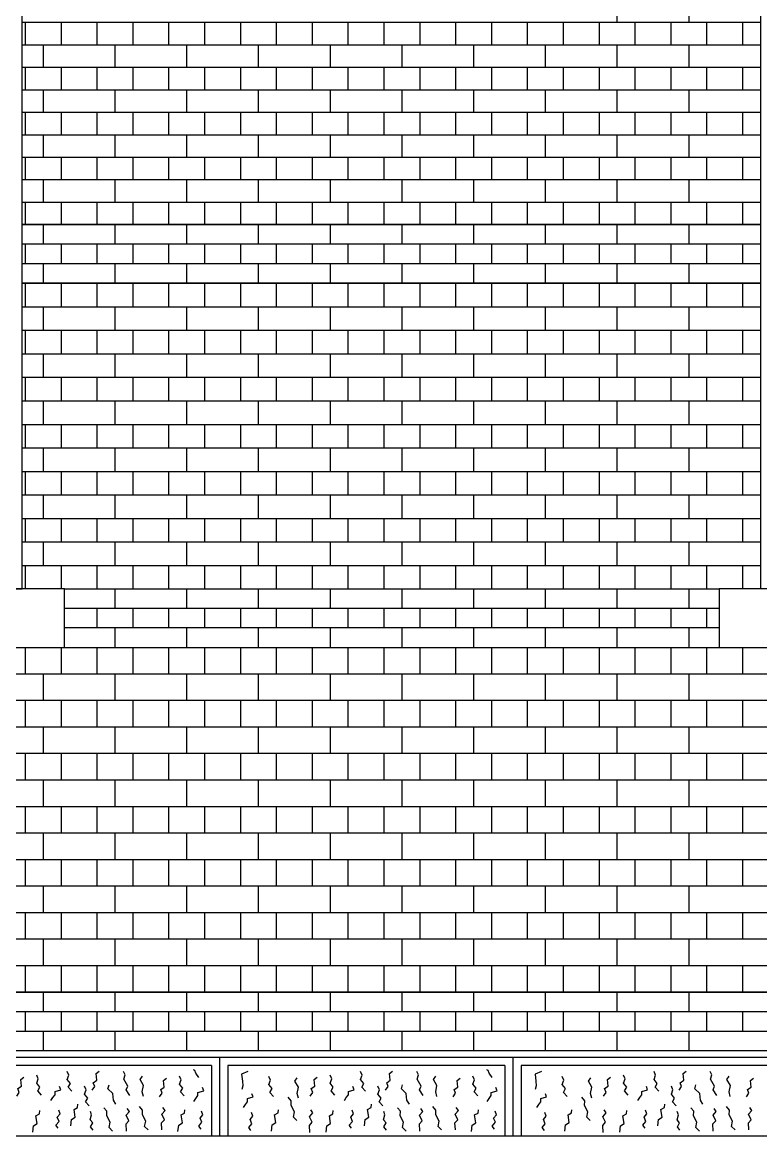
# Model space of a CAD drawing. Extents: x 177441 to 211081, y -129942 to -106182.
# Drawn here: x 193638 to 195903, y -121030 to -117614 of the extents above; entities that cross this region are included whole.
import ezdxf

# ---------------------------------------------------------------- set-up
doc = ezdxf.new("R2010")
doc.units = 0
doc.header["$LTSCALE"] = 50
doc.header["$MEASUREMENT"] = 0
for name, color, linetype in [('ele-3', 6, 'CONTINUOUS'), ('h', 5, 'CONTINUOUS'), ('HAT', 5, 'CONTINUOUS'), ('W-2', 2, 'CONTINUOUS'), ('WID', 4, 'CONTINUOUS')]:
    doc.layers.add(name, color=color, linetype=linetype)

msp = doc.modelspace()

# ---------------------------------------------------------------- linework, layer by layer
at = {"layer": 'ele-3'}
for p, q in [((195901.4, -118234.6), (193638.3, -118234.6)), ((193638.3, -118234.6), (195901.4, -118234.6)), ((195903.3, -118294.6), (193638.3, -118294.6)), ((195903.3, -118354.6), (193638.3, -118354.6)), ((195903.3, -118414.6), (193638.3, -118414.6)), ((193638.3, -118414.6), (195901.4, -118414.6)), ((193767.7, -119352), (195775.8, -119352)), ((195775.8, -119412), (193767.7, -119412)), ((195775.8, -119472), (193767.7, -119472)), ((193767.7, -119532), (195775.8, -119532)), ((191614.5, -120589.6), (199639.7, -120589.6)), ((199639.7, -120589.6), (192457.7, -120589.6)), ((199639.7, -120649.6), (191614.5, -120649.6)), ((199639.7, -120709.6), (191539.5, -120709.6))]:
    msp.add_line(p, q, dxfattribs=at)
for points in [[(193703.3, -118294.6), (193703.3, -118234.6)], [(193923.3, -118294.6), (193923.3, -118234.6)], [(194143.3, -118294.6), (194143.3, -118234.6)], [(194363.3, -118294.6), (194363.3, -118234.6)], [(194583.3, -118294.6), (194583.3, -118234.6)], [(194803.3, -118294.6), (194803.3, -118234.6)], [(195023.3, -118294.6), (195023.3, -118234.6)], [(195243.3, -118294.6), (195243.3, -118234.6)], [(195463.3, -118294.6), (195463.3, -118234.6)], [(195683.3, -118294.6), (195683.3, -118234.6)], [(193648.3, -118354.6), (193648.3, -118294.6)], [(193758.3, -118354.6), (193758.3, -118294.6)], [(193868.3, -118354.6), (193868.3, -118294.6)], [(193978.3, -118354.6), (193978.3, -118294.6)], [(194088.3, -118354.6), (194088.3, -118294.6)], [(194198.3, -118354.6), (194198.3, -118294.6)], [(194308.3, -118354.6), (194308.3, -118294.6)], [(194418.3, -118354.6), (194418.3, -118294.6)], [(194528.3, -118354.6), (194528.3, -118294.6)], [(194638.3, -118354.6), (194638.3, -118294.6)], [(194748.3, -118354.6), (194748.3, -118294.6)], [(194858.3, -118354.6), (194858.3, -118294.6)], [(194968.3, -118354.6), (194968.3, -118294.6)], [(195078.3, -118354.6), (195078.3, -118294.6)], [(195188.3, -118354.6), (195188.3, -118294.6)], [(195298.3, -118354.6), (195298.3, -118294.6)], [(195408.3, -118354.6), (195408.3, -118294.6)], [(195518.3, -118354.6), (195518.3, -118294.6)], [(195628.3, -118354.6), (195628.3, -118294.6)], [(195738.3, -118354.6), (195738.3, -118294.6)], [(195848.3, -118354.6), (195848.3, -118294.6)], [(193703.3, -118414.6), (193703.3, -118354.6)], [(193923.3, -118414.6), (193923.3, -118354.6)], [(194143.3, -118414.6), (194143.3, -118354.6)], [(194363.3, -118414.6), (194363.3, -118354.6)], [(194583.3, -118414.6), (194583.3, -118354.6)], [(194803.3, -118414.6), (194803.3, -118354.6)], [(195023.3, -118414.6), (195023.3, -118354.6)], [(195243.3, -118414.6), (195243.3, -118354.6)], [(195463.3, -118414.6), (195463.3, -118354.6)], [(195683.3, -118414.6), (195683.3, -118354.6)], [(193923.3, -119412), (193923.3, -119352)], [(194143.3, -119412), (194143.3, -119352)], [(194363.3, -119412), (194363.3, -119352)], [(194583.3, -119412), (194583.3, -119352)], [(194803.3, -119412), (194803.3, -119352)], [(195023.3, -119412), (195023.3, -119352)], [(195243.3, -119412), (195243.3, -119352)], [(195463.3, -119412), (195463.3, -119352)], [(195683.3, -119412), (195683.3, -119352)], [(193868.3, -119472), (193868.3, -119412)], [(193978.3, -119472), (193978.3, -119412)], [(194088.3, -119472), (194088.3, -119412)], [(194198.3, -119472), (194198.3, -119412)], [(194308.3, -119472), (194308.3, -119412)], [(194418.3, -119472), (194418.3, -119412)], [(194528.3, -119472), (194528.3, -119412)], [(194638.3, -119472), (194638.3, -119412)], [(194748.3, -119472), (194748.3, -119412)], [(194858.3, -119472), (194858.3, -119412)], [(194968.3, -119472), (194968.3, -119412)], [(195078.3, -119472), (195078.3, -119412)], [(195188.3, -119472), (195188.3, -119412)], [(195298.3, -119472), (195298.3, -119412)], [(195408.3, -119472), (195408.3, -119412)], [(195518.3, -119472), (195518.3, -119412)], [(195628.3, -119472), (195628.3, -119412)], [(195738.3, -119472), (195738.3, -119412)], [(193923.3, -119532), (193923.3, -119472)], [(194143.3, -119532), (194143.3, -119472)], [(194363.3, -119532), (194363.3, -119472)], [(194583.3, -119532), (194583.3, -119472)], [(194803.3, -119532), (194803.3, -119472)], [(195023.3, -119532), (195023.3, -119472)], [(195243.3, -119532), (195243.3, -119472)], [(195463.3, -119532), (195463.3, -119472)], [(195683.3, -119532), (195683.3, -119472)], [(193703.3, -120649.6), (193703.3, -120589.6)], [(193923.3, -120649.6), (193923.3, -120589.6)], [(194143.3, -120649.6), (194143.3, -120589.6)], [(194363.3, -120649.6), (194363.3, -120589.6)], [(194583.3, -120649.6), (194583.3, -120589.6)], [(194803.3, -120649.6), (194803.3, -120589.6)], [(195023.3, -120649.6), (195023.3, -120589.6)], [(195243.3, -120649.6), (195243.3, -120589.6)], [(195463.3, -120649.6), (195463.3, -120589.6)], [(195683.3, -120649.6), (195683.3, -120589.6)], [(193648.3, -120709.6), (193648.3, -120649.6)], [(193758.3, -120709.6), (193758.3, -120649.6)], [(193868.3, -120709.6), (193868.3, -120649.6)], [(193978.3, -120709.6), (193978.3, -120649.6)], [(194088.3, -120709.6), (194088.3, -120649.6)], [(194198.3, -120709.6), (194198.3, -120649.6)], [(194308.3, -120709.6), (194308.3, -120649.6)], [(194418.3, -120709.6), (194418.3, -120649.6)], [(194528.3, -120709.6), (194528.3, -120649.6)], [(194638.3, -120709.6), (194638.3, -120649.6)], [(194748.3, -120709.6), (194748.3, -120649.6)], [(194858.3, -120709.6), (194858.3, -120649.6)], [(194968.3, -120709.6), (194968.3, -120649.6)], [(195078.3, -120709.6), (195078.3, -120649.6)], [(195188.3, -120709.6), (195188.3, -120649.6)], [(195298.3, -120709.6), (195298.3, -120649.6)], [(195408.3, -120709.6), (195408.3, -120649.6)], [(195518.3, -120709.6), (195518.3, -120649.6)], [(195628.3, -120709.6), (195628.3, -120649.6)], [(195738.3, -120709.6), (195738.3, -120649.6)], [(195848.3, -120709.6), (195848.3, -120649.6)], [(193703.3, -120769.6), (193703.3, -120709.6)], [(193923.3, -120769.6), (193923.3, -120709.6)], [(194143.3, -120769.6), (194143.3, -120709.6)], [(194363.3, -120769.6), (194363.3, -120709.6)], [(194583.3, -120769.6), (194583.3, -120709.6)], [(194803.3, -120769.6), (194803.3, -120709.6)], [(195023.3, -120769.6), (195023.3, -120709.6)], [(195243.3, -120769.6), (195243.3, -120709.6)], [(195463.3, -120769.6), (195463.3, -120709.6)], [(195683.3, -120769.6), (195683.3, -120709.6)]]:
    msp.add_lwpolyline(points, dxfattribs=at)
at = {"layer": 'h'}
for p, q in [((193638.3, -117613.9), (195903.3, -117613.9)), ((193638.3, -117682.9), (195903.3, -117682.9)), ((193638.3, -117751.8), (195903.3, -117751.8)), ((193638.3, -117820.8), (195903.3, -117820.8)), ((193638.3, -117889.8), (195903.3, -117889.8)), ((193638.3, -117958.7), (195903.3, -117958.7)), ((193638.3, -118027.7), (195903.3, -118027.7)), ((193638.3, -118096.7), (195903.3, -118096.7)), ((193638.3, -118165.7), (195903.3, -118165.7)), ((193638.3, -118486.7), (195903.3, -118486.7)), ((193638.3, -118558.8), (195903.3, -118558.8)), ((193638.3, -118630.9), (195903.3, -118630.9)), ((193638.3, -118703.1), (195903.3, -118703.1)), ((193638.3, -118775.2), (195903.3, -118775.2)), ((193638.3, -118847.3), (195903.3, -118847.3)), ((193638.3, -118919.4), (195903.3, -118919.4)), ((193638.3, -118991.5), (195903.3, -118991.5)), ((193638.3, -119063.6), (195903.3, -119063.6)), ((193638.3, -119135.7), (195903.3, -119135.7)), ((193638.3, -119207.8), (195903.3, -119207.8)), ((193638.3, -119279.9), (195903.3, -119279.9)), ((199639.7, -119613.4), (191614.5, -119613.4)), ((199639.7, -119694.7), (191614.5, -119694.7)), ((199639.7, -119776.1), (191614.5, -119776.1)), ((199639.7, -119857.5), (191614.5, -119857.5)), ((199639.7, -119938.8), (191614.5, -119938.8)), ((199639.7, -120020.2), (191614.5, -120020.2)), ((199639.7, -120101.5), (191614.5, -120101.5)), ((199639.7, -120182.9), (191614.5, -120182.9)), ((199639.7, -120264.2), (191614.5, -120264.2)), ((199639.7, -120345.6), (191614.5, -120345.6)), ((199639.7, -120426.9), (191614.5, -120426.9)), ((199639.7, -120508.3), (191614.5, -120508.3))]:
    msp.add_line(p, q, dxfattribs=at)
for points in [[(195463.3, -117613.9), (195463.3, -117544.9)], [(195683.3, -117613.9), (195683.3, -117544.9)], [(193648.3, -117682.9), (193648.3, -117613.9)], [(193758.3, -117682.9), (193758.3, -117613.9)], [(193868.3, -117682.9), (193868.3, -117613.9)], [(193978.3, -117682.9), (193978.3, -117613.9)], [(194088.3, -117682.9), (194088.3, -117613.9)], [(194198.3, -117682.9), (194198.3, -117613.9)], [(194308.3, -117682.9), (194308.3, -117613.9)], [(194418.3, -117682.9), (194418.3, -117613.9)], [(194528.3, -117682.9), (194528.3, -117613.9)], [(194638.3, -117682.9), (194638.3, -117613.9)], [(194748.3, -117682.9), (194748.3, -117613.9)], [(194858.3, -117682.9), (194858.3, -117613.9)], [(194968.3, -117682.9), (194968.3, -117613.9)], [(195078.3, -117682.9), (195078.3, -117613.9)], [(195188.3, -117682.9), (195188.3, -117613.9)], [(195298.3, -117682.9), (195298.3, -117613.9)], [(195408.3, -117682.9), (195408.3, -117613.9)], [(195518.3, -117682.9), (195518.3, -117613.9)], [(195628.3, -117682.9), (195628.3, -117613.9)], [(195738.3, -117682.9), (195738.3, -117613.9)], [(195848.3, -117682.9), (195848.3, -117613.9)], [(193703.3, -117751.8), (193703.3, -117682.9)], [(193923.3, -117751.8), (193923.3, -117682.9)], [(194143.3, -117751.8), (194143.3, -117682.9)], [(194363.3, -117751.8), (194363.3, -117682.9)], [(194583.3, -117751.8), (194583.3, -117682.9)], [(194803.3, -117751.8), (194803.3, -117682.9)], [(195023.3, -117751.8), (195023.3, -117682.9)], [(195243.3, -117751.8), (195243.3, -117682.9)], [(195463.3, -117751.8), (195463.3, -117682.9)], [(195683.3, -117751.8), (195683.3, -117682.9)], [(193648.3, -117820.8), (193648.3, -117751.8)], [(193758.3, -117820.8), (193758.3, -117751.8)], [(193868.3, -117820.8), (193868.3, -117751.8)], [(193978.3, -117820.8), (193978.3, -117751.8)], [(194088.3, -117820.8), (194088.3, -117751.8)], [(194198.3, -117820.8), (194198.3, -117751.8)], [(194308.3, -117820.8), (194308.3, -117751.8)], [(194418.3, -117820.8), (194418.3, -117751.8)], [(194528.3, -117820.8), (194528.3, -117751.8)], [(194638.3, -117820.8), (194638.3, -117751.8)], [(194748.3, -117820.8), (194748.3, -117751.8)], [(194858.3, -117820.8), (194858.3, -117751.8)], [(194968.3, -117820.8), (194968.3, -117751.8)], [(195078.3, -117820.8), (195078.3, -117751.8)], [(195188.3, -117820.8), (195188.3, -117751.8)], [(195298.3, -117820.8), (195298.3, -117751.8)], [(195408.3, -117820.8), (195408.3, -117751.8)], [(195518.3, -117820.8), (195518.3, -117751.8)], [(195628.3, -117820.8), (195628.3, -117751.8)], [(195738.3, -117820.8), (195738.3, -117751.8)], [(195848.3, -117820.8), (195848.3, -117751.8)], [(193703.3, -117889.8), (193703.3, -117820.8)], [(193923.3, -117889.8), (193923.3, -117820.8)], [(194143.3, -117889.8), (194143.3, -117820.8)], [(194363.3, -117889.8), (194363.3, -117820.8)], [(194583.3, -117889.8), (194583.3, -117820.8)], [(194803.3, -117889.8), (194803.3, -117820.8)], [(195023.3, -117889.8), (195023.3, -117820.8)], [(195243.3, -117889.8), (195243.3, -117820.8)], [(195463.3, -117889.8), (195463.3, -117820.8)], [(195683.3, -117889.8), (195683.3, -117820.8)], [(193648.3, -117958.7), (193648.3, -117889.8)], [(193758.3, -117958.7), (193758.3, -117889.8)], [(193868.3, -117958.7), (193868.3, -117889.8)], [(193978.3, -117958.7), (193978.3, -117889.8)], [(194088.3, -117958.7), (194088.3, -117889.8)], [(194198.3, -117958.7), (194198.3, -117889.8)], [(194308.3, -117958.7), (194308.3, -117889.8)], [(194418.3, -117958.7), (194418.3, -117889.8)], [(194528.3, -117958.7), (194528.3, -117889.8)], [(194638.3, -117958.7), (194638.3, -117889.8)], [(194748.3, -117958.7), (194748.3, -117889.8)], [(194858.3, -117958.7), (194858.3, -117889.8)], [(194968.3, -117958.7), (194968.3, -117889.8)], [(195078.3, -117958.7), (195078.3, -117889.8)], [(195188.3, -117958.7), (195188.3, -117889.8)], [(195298.3, -117958.7), (195298.3, -117889.8)], [(195408.3, -117958.7), (195408.3, -117889.8)], [(195518.3, -117958.7), (195518.3, -117889.8)], [(195628.3, -117958.7), (195628.3, -117889.8)], [(195738.3, -117958.7), (195738.3, -117889.8)], [(195848.3, -117958.7), (195848.3, -117889.8)], [(193703.3, -118027.7), (193703.3, -117958.7)], [(193923.3, -118027.7), (193923.3, -117958.7)], [(194143.3, -118027.7), (194143.3, -117958.7)], [(194363.3, -118027.7), (194363.3, -117958.7)], [(194583.3, -118027.7), (194583.3, -117958.7)], [(194803.3, -118027.7), (194803.3, -117958.7)], [(195023.3, -118027.7), (195023.3, -117958.7)], [(195243.3, -118027.7), (195243.3, -117958.7)], [(195463.3, -118027.7), (195463.3, -117958.7)], [(195683.3, -118027.7), (195683.3, -117958.7)], [(193648.3, -118096.7), (193648.3, -118027.7)], [(193758.3, -118096.7), (193758.3, -118027.7)], [(193868.3, -118096.7), (193868.3, -118027.7)], [(193978.3, -118096.7), (193978.3, -118027.7)], [(194088.3, -118096.7), (194088.3, -118027.7)], [(194198.3, -118096.7), (194198.3, -118027.7)], [(194308.3, -118096.7), (194308.3, -118027.7)], [(194418.3, -118096.7), (194418.3, -118027.7)], [(194528.3, -118096.7), (194528.3, -118027.7)], [(194638.3, -118096.7), (194638.3, -118027.7)], [(194748.3, -118096.7), (194748.3, -118027.7)], [(194858.3, -118096.7), (194858.3, -118027.7)], [(194968.3, -118096.7), (194968.3, -118027.7)], [(195078.3, -118096.7), (195078.3, -118027.7)], [(195188.3, -118096.7), (195188.3, -118027.7)], [(195298.3, -118096.7), (195298.3, -118027.7)], [(195408.3, -118096.7), (195408.3, -118027.7)], [(195518.3, -118096.7), (195518.3, -118027.7)], [(195628.3, -118096.7), (195628.3, -118027.7)], [(195738.3, -118096.7), (195738.3, -118027.7)], [(195848.3, -118096.7), (195848.3, -118027.7)], [(193703.3, -118165.6), (193703.3, -118096.7)], [(193923.3, -118165.6), (193923.3, -118096.7)], [(194143.3, -118165.6), (194143.3, -118096.7)], [(194363.3, -118165.6), (194363.3, -118096.7)], [(194583.3, -118165.6), (194583.3, -118096.7)], [(194803.3, -118165.6), (194803.3, -118096.7)], [(195023.3, -118165.6), (195023.3, -118096.7)], [(195243.3, -118165.6), (195243.3, -118096.7)], [(195463.3, -118165.7), (195463.3, -118096.7)], [(195683.3, -118165.7), (195683.3, -118096.7)], [(193648.3, -118234.6), (193648.3, -118165.7)], [(193758.3, -118234.6), (193758.3, -118165.7)], [(193868.3, -118234.6), (193868.3, -118165.7)], [(193978.3, -118234.6), (193978.3, -118165.7)], [(194088.3, -118234.6), (194088.3, -118165.7)], [(194198.3, -118234.6), (194198.3, -118165.7)], [(194308.3, -118234.6), (194308.3, -118165.7)], [(194418.3, -118234.6), (194418.3, -118165.7)], [(194528.3, -118234.6), (194528.3, -118165.7)], [(194638.3, -118234.6), (194638.3, -118165.7)], [(194748.3, -118234.6), (194748.3, -118165.7)], [(194858.3, -118234.6), (194858.3, -118165.7)], [(194968.3, -118234.6), (194968.3, -118165.7)], [(195078.3, -118234.6), (195078.3, -118165.7)], [(195188.3, -118234.6), (195188.3, -118165.7)], [(195298.3, -118234.6), (195298.3, -118165.7)], [(195408.3, -118234.6), (195408.3, -118165.7)], [(195518.3, -118234.6), (195518.3, -118165.7)], [(195628.3, -118234.6), (195628.3, -118165.7)], [(195738.3, -118234.6), (195738.3, -118165.7)], [(195848.3, -118234.6), (195848.3, -118165.7)], [(193648.3, -118486.7), (193648.3, -118414.6)], [(193758.3, -118486.7), (193758.3, -118414.6)], [(193868.3, -118486.7), (193868.3, -118414.6)], [(193978.3, -118486.7), (193978.3, -118414.6)], [(194088.3, -118486.7), (194088.3, -118414.6)], [(194198.3, -118486.7), (194198.3, -118414.6)], [(194308.3, -118486.7), (194308.3, -118414.6)], [(194418.3, -118486.7), (194418.3, -118414.6)], [(194528.3, -118486.7), (194528.3, -118414.6)], [(194638.3, -118486.7), (194638.3, -118414.6)], [(194748.3, -118486.7), (194748.3, -118414.6)], [(194858.3, -118486.7), (194858.3, -118414.6)], [(194968.3, -118486.7), (194968.3, -118414.6)], [(195078.3, -118486.7), (195078.3, -118414.6)], [(195188.3, -118486.7), (195188.3, -118414.6)], [(195298.3, -118486.7), (195298.3, -118414.6)], [(195408.3, -118486.7), (195408.3, -118414.6)], [(195518.3, -118486.7), (195518.3, -118414.6)], [(195628.3, -118486.7), (195628.3, -118414.6)], [(195738.3, -118486.7), (195738.3, -118414.6)], [(195848.3, -118486.7), (195848.3, -118414.6)], [(193703.3, -118558.8), (193703.3, -118486.7)], [(193923.3, -118558.8), (193923.3, -118486.7)], [(194143.3, -118558.8), (194143.3, -118486.7)], [(194363.3, -118558.8), (194363.3, -118486.7)], [(194583.3, -118558.8), (194583.3, -118486.7)], [(194803.3, -118558.8), (194803.3, -118486.7)], [(195023.3, -118558.8), (195023.3, -118486.7)], [(195243.3, -118558.8), (195243.3, -118486.7)], [(195463.3, -118558.8), (195463.3, -118486.7)], [(195683.3, -118558.8), (195683.3, -118486.7)], [(193648.3, -118630.9), (193648.3, -118558.8)], [(193758.3, -118630.9), (193758.3, -118558.8)], [(193868.3, -118630.9), (193868.3, -118558.8)], [(193978.3, -118630.9), (193978.3, -118558.8)], [(194088.3, -118630.9), (194088.3, -118558.8)], [(194198.3, -118630.9), (194198.3, -118558.8)], [(194308.3, -118630.9), (194308.3, -118558.8)], [(194418.3, -118630.9), (194418.3, -118558.8)], [(194528.3, -118630.9), (194528.3, -118558.8)], [(194638.3, -118630.9), (194638.3, -118558.8)], [(194748.3, -118630.9), (194748.3, -118558.8)], [(194858.3, -118630.9), (194858.3, -118558.8)], [(194968.3, -118630.9), (194968.3, -118558.8)], [(195078.3, -118630.9), (195078.3, -118558.8)], [(195188.3, -118630.9), (195188.3, -118558.8)], [(195298.3, -118630.9), (195298.3, -118558.8)], [(195408.3, -118630.9), (195408.3, -118558.8)], [(195518.3, -118630.9), (195518.3, -118558.8)], [(195628.3, -118630.9), (195628.3, -118558.8)], [(195738.3, -118630.9), (195738.3, -118558.8)], [(195848.3, -118630.9), (195848.3, -118558.8)], [(193703.3, -118703.1), (193703.3, -118630.9)], [(193923.3, -118703.1), (193923.3, -118630.9)], [(194143.3, -118703.1), (194143.3, -118630.9)], [(194363.3, -118703.1), (194363.3, -118630.9)], [(194583.3, -118703.1), (194583.3, -118630.9)], [(194803.3, -118703.1), (194803.3, -118630.9)], [(195023.3, -118703.1), (195023.3, -118630.9)], [(195243.3, -118703.1), (195243.3, -118630.9)], [(195463.3, -118703.1), (195463.3, -118630.9)], [(195683.3, -118703.1), (195683.3, -118630.9)], [(193648.3, -118775.2), (193648.3, -118703.1)], [(193758.3, -118775.2), (193758.3, -118703.1)], [(193868.3, -118775.2), (193868.3, -118703.1)], [(193978.3, -118775.2), (193978.3, -118703.1)], [(194088.3, -118775.2), (194088.3, -118703.1)], [(194198.3, -118775.2), (194198.3, -118703.1)], [(194308.3, -118775.2), (194308.3, -118703.1)], [(194418.3, -118775.2), (194418.3, -118703.1)], [(194528.3, -118775.2), (194528.3, -118703.1)], [(194638.3, -118775.2), (194638.3, -118703.1)], [(194748.3, -118775.2), (194748.3, -118703.1)], [(194858.3, -118775.2), (194858.3, -118703.1)], [(194968.3, -118775.2), (194968.3, -118703.1)], [(195078.3, -118775.2), (195078.3, -118703.1)], [(195188.3, -118775.2), (195188.3, -118703.1)], [(195298.3, -118775.2), (195298.3, -118703.1)], [(195408.3, -118775.2), (195408.3, -118703.1)], [(195518.3, -118775.2), (195518.3, -118703.1)], [(195628.3, -118775.2), (195628.3, -118703.1)], [(195738.3, -118775.2), (195738.3, -118703.1)], [(195848.3, -118775.2), (195848.3, -118703.1)], [(193703.3, -118847.3), (193703.3, -118775.2)], [(193923.3, -118847.3), (193923.3, -118775.2)], [(194143.3, -118847.3), (194143.3, -118775.2)], [(194363.3, -118847.3), (194363.3, -118775.2)], [(194583.3, -118847.3), (194583.3, -118775.2)], [(194803.3, -118847.3), (194803.3, -118775.2)], [(195023.3, -118847.3), (195023.3, -118775.2)], [(195243.3, -118847.3), (195243.3, -118775.2)], [(195463.3, -118847.3), (195463.3, -118775.2)], [(195683.3, -118847.3), (195683.3, -118775.2)], [(193648.3, -118919.4), (193648.3, -118847.3)], [(193758.3, -118919.4), (193758.3, -118847.3)], [(193868.3, -118919.4), (193868.3, -118847.3)], [(193978.3, -118919.4), (193978.3, -118847.3)], [(194088.3, -118919.4), (194088.3, -118847.3)], [(194198.3, -118919.4), (194198.3, -118847.3)], [(194308.3, -118919.4), (194308.3, -118847.3)], [(194418.3, -118919.4), (194418.3, -118847.3)], [(194528.3, -118919.4), (194528.3, -118847.3)], [(194638.3, -118919.4), (194638.3, -118847.3)], [(194748.3, -118919.4), (194748.3, -118847.3)], [(194858.3, -118919.4), (194858.3, -118847.3)], [(194968.3, -118919.4), (194968.3, -118847.3)], [(195078.3, -118919.4), (195078.3, -118847.3)], [(195188.3, -118919.4), (195188.3, -118847.3)], [(195298.3, -118919.4), (195298.3, -118847.3)], [(195408.3, -118919.4), (195408.3, -118847.3)], [(195518.3, -118919.4), (195518.3, -118847.3)], [(195628.3, -118919.4), (195628.3, -118847.3)], [(195738.3, -118919.4), (195738.3, -118847.3)], [(195848.3, -118919.4), (195848.3, -118847.3)], [(193703.3, -118991.5), (193703.3, -118919.4)], [(193923.3, -118991.5), (193923.3, -118919.4)], [(194143.3, -118991.5), (194143.3, -118919.4)], [(194363.3, -118991.5), (194363.3, -118919.4)], [(194583.3, -118991.5), (194583.3, -118919.4)], [(194803.3, -118991.5), (194803.3, -118919.4)], [(195023.3, -118991.5), (195023.3, -118919.4)], [(195243.3, -118991.5), (195243.3, -118919.4)], [(195463.3, -118991.5), (195463.3, -118919.4)], [(195683.3, -118991.5), (195683.3, -118919.4)], [(193648.3, -119063.6), (193648.3, -118991.5)], [(193758.3, -119063.6), (193758.3, -118991.5)], [(193868.3, -119063.6), (193868.3, -118991.5)], [(193978.3, -119063.6), (193978.3, -118991.5)], [(194088.3, -119063.6), (194088.3, -118991.5)], [(194198.3, -119063.6), (194198.3, -118991.5)], [(194308.3, -119063.6), (194308.3, -118991.5)], [(194418.3, -119063.6), (194418.3, -118991.5)], [(194528.3, -119063.6), (194528.3, -118991.5)], [(194638.3, -119063.6), (194638.3, -118991.5)], [(194748.3, -119063.6), (194748.3, -118991.5)], [(194858.3, -119063.6), (194858.3, -118991.5)], [(194968.3, -119063.6), (194968.3, -118991.5)], [(195078.3, -119063.6), (195078.3, -118991.5)], [(195188.3, -119063.6), (195188.3, -118991.5)], [(195298.3, -119063.6), (195298.3, -118991.5)], [(195408.3, -119063.6), (195408.3, -118991.5)], [(195518.3, -119063.6), (195518.3, -118991.5)], [(195628.3, -119063.6), (195628.3, -118991.5)], [(195738.3, -119063.6), (195738.3, -118991.5)], [(195848.3, -119063.6), (195848.3, -118991.5)], [(193703.3, -119135.7), (193703.3, -119063.6)], [(193923.3, -119135.7), (193923.3, -119063.6)], [(194143.3, -119135.7), (194143.3, -119063.6)], [(194363.3, -119135.7), (194363.3, -119063.6)], [(194583.3, -119135.7), (194583.3, -119063.6)], [(194803.3, -119135.7), (194803.3, -119063.6)], [(195023.3, -119135.7), (195023.3, -119063.6)], [(195243.3, -119135.7), (195243.3, -119063.6)], [(195463.3, -119135.7), (195463.3, -119063.6)], [(195683.3, -119135.7), (195683.3, -119063.6)], [(193648.3, -119207.8), (193648.3, -119135.7)], [(193758.3, -119207.8), (193758.3, -119135.7)], [(193868.3, -119207.8), (193868.3, -119135.7)], [(193978.3, -119207.8), (193978.3, -119135.7)], [(194088.3, -119207.8), (194088.3, -119135.7)], [(194198.3, -119207.8), (194198.3, -119135.7)], [(194308.3, -119207.8), (194308.3, -119135.7)], [(194418.3, -119207.8), (194418.3, -119135.7)], [(194528.3, -119207.8), (194528.3, -119135.7)], [(194638.3, -119207.8), (194638.3, -119135.7)], [(194748.3, -119207.8), (194748.3, -119135.7)], [(194858.3, -119207.8), (194858.3, -119135.7)], [(194968.3, -119207.8), (194968.3, -119135.7)], [(195078.3, -119207.8), (195078.3, -119135.7)], [(195188.3, -119207.8), (195188.3, -119135.7)], [(195298.3, -119207.8), (195298.3, -119135.7)], [(195408.3, -119207.8), (195408.3, -119135.7)], [(195518.3, -119207.8), (195518.3, -119135.7)], [(195628.3, -119207.8), (195628.3, -119135.7)], [(195738.3, -119207.8), (195738.3, -119135.7)], [(195848.3, -119207.8), (195848.3, -119135.7)], [(193703.3, -119279.9), (193703.3, -119207.8)], [(193923.3, -119279.9), (193923.3, -119207.8)], [(194143.3, -119279.9), (194143.3, -119207.8)], [(194363.3, -119279.9), (194363.3, -119207.8)], [(194583.3, -119279.9), (194583.3, -119207.8)], [(194803.3, -119279.9), (194803.3, -119207.8)], [(195023.3, -119279.9), (195023.3, -119207.8)], [(195243.3, -119279.9), (195243.3, -119207.8)], [(195463.3, -119279.9), (195463.3, -119207.8)], [(195683.3, -119279.9), (195683.3, -119207.8)], [(193648.3, -119352), (193648.3, -119279.9)], [(193758.3, -119352), (193758.3, -119279.9)], [(193868.3, -119352), (193868.3, -119279.9)], [(193978.3, -119352), (193978.3, -119279.9)], [(194088.3, -119352), (194088.3, -119279.9)], [(194198.3, -119352), (194198.3, -119279.9)], [(194308.3, -119352), (194308.3, -119279.9)], [(194418.3, -119352), (194418.3, -119279.9)], [(194528.3, -119352), (194528.3, -119279.9)], [(194638.3, -119352), (194638.3, -119279.9)], [(194748.3, -119352), (194748.3, -119279.9)], [(194858.3, -119352), (194858.3, -119279.9)], [(194968.3, -119352), (194968.3, -119279.9)], [(195078.3, -119352), (195078.3, -119279.9)], [(195188.3, -119352), (195188.3, -119279.9)], [(195298.3, -119352), (195298.3, -119279.9)], [(195408.3, -119352), (195408.3, -119279.9)], [(195518.3, -119352), (195518.3, -119279.9)], [(195628.3, -119352), (195628.3, -119279.9)], [(195738.3, -119352), (195738.3, -119279.9)], [(195848.3, -119352), (195848.3, -119279.9)], [(193648.3, -119613.4), (193648.3, -119532)], [(193758.3, -119613.4), (193758.3, -119532)], [(193868.3, -119613.4), (193868.3, -119532)], [(193978.3, -119613.4), (193978.3, -119532)], [(194088.3, -119613.4), (194088.3, -119532)], [(194198.3, -119613.4), (194198.3, -119532)], [(194308.3, -119613.4), (194308.3, -119532)], [(194418.3, -119613.4), (194418.3, -119532)], [(194528.3, -119613.4), (194528.3, -119532)], [(194638.3, -119613.4), (194638.3, -119532)], [(194748.3, -119613.4), (194748.3, -119532)], [(194858.3, -119613.4), (194858.3, -119532)], [(194968.3, -119613.4), (194968.3, -119532)], [(195078.3, -119613.4), (195078.3, -119532)], [(195188.3, -119613.4), (195188.3, -119532)], [(195298.3, -119613.4), (195298.3, -119532)], [(195408.3, -119613.4), (195408.3, -119532)], [(195518.3, -119613.4), (195518.3, -119532)], [(195628.3, -119613.4), (195628.3, -119532)], [(195738.3, -119613.4), (195738.3, -119532)], [(195848.3, -119613.4), (195848.3, -119532)], [(193703.3, -119694.7), (193703.3, -119613.4)], [(193923.3, -119694.7), (193923.3, -119613.4)], [(194143.3, -119694.7), (194143.3, -119613.4)], [(194363.3, -119694.7), (194363.3, -119613.4)], [(194583.3, -119694.7), (194583.3, -119613.4)], [(194803.3, -119694.7), (194803.3, -119613.4)], [(195023.3, -119694.7), (195023.3, -119613.4)], [(195243.3, -119694.7), (195243.3, -119613.4)], [(195463.3, -119694.7), (195463.3, -119613.4)], [(195683.3, -119694.7), (195683.3, -119613.4)], [(193648.3, -119776.1), (193648.3, -119694.7)], [(193758.3, -119776.1), (193758.3, -119694.7)], [(193868.3, -119776.1), (193868.3, -119694.7)], [(193978.3, -119776.1), (193978.3, -119694.7)], [(194088.3, -119776.1), (194088.3, -119694.7)], [(194198.3, -119776.1), (194198.3, -119694.7)], [(194308.3, -119776.1), (194308.3, -119694.7)], [(194418.3, -119776.1), (194418.3, -119694.7)], [(194528.3, -119776.1), (194528.3, -119694.7)], [(194638.3, -119776.1), (194638.3, -119694.7)], [(194748.3, -119776.1), (194748.3, -119694.7)], [(194858.3, -119776.1), (194858.3, -119694.7)], [(194968.3, -119776.1), (194968.3, -119694.7)], [(195078.3, -119776.1), (195078.3, -119694.7)], [(195188.3, -119776.1), (195188.3, -119694.7)], [(195298.3, -119776.1), (195298.3, -119694.7)], [(195408.3, -119776.1), (195408.3, -119694.7)], [(195518.3, -119776.1), (195518.3, -119694.7)], [(195628.3, -119776.1), (195628.3, -119694.7)], [(195738.3, -119776.1), (195738.3, -119694.7)], [(195848.3, -119776.1), (195848.3, -119694.7)], [(193703.3, -119857.5), (193703.3, -119776.1)], [(193923.3, -119857.5), (193923.3, -119776.1)], [(194143.3, -119857.5), (194143.3, -119776.1)], [(194363.3, -119857.5), (194363.3, -119776.1)], [(194583.3, -119857.5), (194583.3, -119776.1)], [(194803.3, -119857.5), (194803.3, -119776.1)], [(195023.3, -119857.5), (195023.3, -119776.1)], [(195243.3, -119857.5), (195243.3, -119776.1)], [(195463.3, -119857.5), (195463.3, -119776.1)], [(195683.3, -119857.5), (195683.3, -119776.1)], [(193648.3, -119938.8), (193648.3, -119857.5)], [(193758.3, -119938.8), (193758.3, -119857.5)], [(193868.3, -119938.8), (193868.3, -119857.5)], [(193978.3, -119938.8), (193978.3, -119857.5)], [(194088.3, -119938.8), (194088.3, -119857.5)], [(194198.3, -119938.8), (194198.3, -119857.5)], [(194308.3, -119938.8), (194308.3, -119857.5)], [(194418.3, -119938.8), (194418.3, -119857.5)], [(194528.3, -119938.8), (194528.3, -119857.5)], [(194638.3, -119938.8), (194638.3, -119857.5)], [(194748.3, -119938.8), (194748.3, -119857.5)], [(194858.3, -119938.8), (194858.3, -119857.5)], [(194968.3, -119938.8), (194968.3, -119857.5)], [(195078.3, -119938.8), (195078.3, -119857.5)], [(195188.3, -119938.8), (195188.3, -119857.5)], [(195298.3, -119938.8), (195298.3, -119857.5)], [(195408.3, -119938.8), (195408.3, -119857.5)], [(195518.3, -119938.8), (195518.3, -119857.5)], [(195628.3, -119938.8), (195628.3, -119857.5)], [(195738.3, -119938.8), (195738.3, -119857.5)], [(195848.3, -119938.8), (195848.3, -119857.5)], [(193703.3, -120020.2), (193703.3, -119938.8)], [(193923.3, -120020.2), (193923.3, -119938.8)], [(194143.3, -120020.2), (194143.3, -119938.8)], [(194363.3, -120020.2), (194363.3, -119938.8)], [(194583.3, -120020.2), (194583.3, -119938.8)], [(194803.3, -120020.2), (194803.3, -119938.8)], [(195023.3, -120020.2), (195023.3, -119938.8)], [(195243.3, -120020.2), (195243.3, -119938.8)], [(195463.3, -120020.2), (195463.3, -119938.8)], [(195683.3, -120020.2), (195683.3, -119938.8)], [(193648.3, -120101.5), (193648.3, -120020.2)], [(193758.3, -120101.5), (193758.3, -120020.2)], [(193868.3, -120101.5), (193868.3, -120020.2)], [(193978.3, -120101.5), (193978.3, -120020.2)], [(194088.3, -120101.5), (194088.3, -120020.2)], [(194198.3, -120101.5), (194198.3, -120020.2)], [(194308.3, -120101.5), (194308.3, -120020.2)], [(194418.3, -120101.5), (194418.3, -120020.2)], [(194528.3, -120101.5), (194528.3, -120020.2)], [(194638.3, -120101.5), (194638.3, -120020.2)], [(194748.3, -120101.5), (194748.3, -120020.2)], [(194858.3, -120101.5), (194858.3, -120020.2)], [(194968.3, -120101.5), (194968.3, -120020.2)], [(195078.3, -120101.5), (195078.3, -120020.2)], [(195188.3, -120101.5), (195188.3, -120020.2)], [(195298.3, -120101.5), (195298.3, -120020.2)], [(195408.3, -120101.5), (195408.3, -120020.2)], [(195518.3, -120101.5), (195518.3, -120020.2)], [(195628.3, -120101.5), (195628.3, -120020.2)], [(195738.3, -120101.5), (195738.3, -120020.2)], [(195848.3, -120101.5), (195848.3, -120020.2)], [(193703.3, -120182.9), (193703.3, -120101.5)], [(193923.3, -120182.9), (193923.3, -120101.5)], [(194143.3, -120182.9), (194143.3, -120101.5)], [(194363.3, -120182.9), (194363.3, -120101.5)], [(194583.3, -120182.9), (194583.3, -120101.5)], [(194803.3, -120182.9), (194803.3, -120101.5)], [(195023.3, -120182.9), (195023.3, -120101.5)], [(195243.3, -120182.9), (195243.3, -120101.5)], [(195463.3, -120182.9), (195463.3, -120101.5)], [(195683.3, -120182.9), (195683.3, -120101.5)], [(193648.3, -120264.2), (193648.3, -120182.9)], [(193758.3, -120264.2), (193758.3, -120182.9)], [(193868.3, -120264.2), (193868.3, -120182.9)], [(193978.3, -120264.2), (193978.3, -120182.9)], [(194088.3, -120264.2), (194088.3, -120182.9)], [(194198.3, -120264.2), (194198.3, -120182.9)], [(194308.3, -120264.2), (194308.3, -120182.9)], [(194418.3, -120264.2), (194418.3, -120182.9)], [(194528.3, -120264.2), (194528.3, -120182.9)], [(194638.3, -120264.2), (194638.3, -120182.9)], [(194748.3, -120264.2), (194748.3, -120182.9)], [(194858.3, -120264.2), (194858.3, -120182.9)], [(194968.3, -120264.2), (194968.3, -120182.9)], [(195078.3, -120264.2), (195078.3, -120182.9)], [(195188.3, -120264.2), (195188.3, -120182.9)], [(195298.3, -120264.2), (195298.3, -120182.9)], [(195408.3, -120264.2), (195408.3, -120182.9)], [(195518.3, -120264.2), (195518.3, -120182.9)], [(195628.3, -120264.2), (195628.3, -120182.9)], [(195738.3, -120264.2), (195738.3, -120182.9)], [(195848.3, -120264.2), (195848.3, -120182.9)], [(193703.3, -120345.6), (193703.3, -120264.2)], [(193923.3, -120345.6), (193923.3, -120264.2)], [(194143.3, -120345.6), (194143.3, -120264.2)], [(194363.3, -120345.6), (194363.3, -120264.2)], [(194583.3, -120345.6), (194583.3, -120264.2)], [(194803.3, -120345.6), (194803.3, -120264.2)], [(195023.3, -120345.6), (195023.3, -120264.2)], [(195243.3, -120345.6), (195243.3, -120264.2)], [(195463.3, -120345.6), (195463.3, -120264.2)], [(195683.3, -120345.6), (195683.3, -120264.2)], [(193648.3, -120426.9), (193648.3, -120345.6)], [(193758.3, -120426.9), (193758.3, -120345.6)], [(193868.3, -120426.9), (193868.3, -120345.6)], [(193978.3, -120426.9), (193978.3, -120345.6)], [(194088.3, -120426.9), (194088.3, -120345.6)], [(194198.3, -120426.9), (194198.3, -120345.6)], [(194308.3, -120426.9), (194308.3, -120345.6)], [(194418.3, -120426.9), (194418.3, -120345.6)], [(194528.3, -120426.9), (194528.3, -120345.6)], [(194638.3, -120426.9), (194638.3, -120345.6)], [(194748.3, -120426.9), (194748.3, -120345.6)], [(194858.3, -120426.9), (194858.3, -120345.6)], [(194968.3, -120426.9), (194968.3, -120345.6)], [(195078.3, -120426.9), (195078.3, -120345.6)], [(195188.3, -120426.9), (195188.3, -120345.6)], [(195298.3, -120426.9), (195298.3, -120345.6)], [(195408.3, -120426.9), (195408.3, -120345.6)], [(195518.3, -120426.9), (195518.3, -120345.6)], [(195628.3, -120426.9), (195628.3, -120345.6)], [(195738.3, -120426.9), (195738.3, -120345.6)], [(195848.3, -120426.9), (195848.3, -120345.6)], [(193703.3, -120508.3), (193703.3, -120426.9)], [(193923.3, -120508.3), (193923.3, -120426.9)], [(194143.3, -120508.3), (194143.3, -120426.9)], [(194363.3, -120508.3), (194363.3, -120426.9)], [(194583.3, -120508.3), (194583.3, -120426.9)], [(194803.3, -120508.3), (194803.3, -120426.9)], [(195023.3, -120508.3), (195023.3, -120426.9)], [(195243.3, -120508.3), (195243.3, -120426.9)], [(195463.3, -120508.3), (195463.3, -120426.9)], [(195683.3, -120508.3), (195683.3, -120426.9)], [(193648.3, -120589.6), (193648.3, -120508.3)], [(193758.3, -120589.6), (193758.3, -120508.3)], [(193868.3, -120589.6), (193868.3, -120508.3)], [(193978.3, -120589.6), (193978.3, -120508.3)], [(194088.3, -120589.6), (194088.3, -120508.3)], [(194198.3, -120589.6), (194198.3, -120508.3)], [(194308.3, -120589.6), (194308.3, -120508.3)], [(194418.3, -120589.6), (194418.3, -120508.3)], [(194528.3, -120589.6), (194528.3, -120508.3)], [(194638.3, -120589.6), (194638.3, -120508.3)], [(194748.3, -120589.6), (194748.3, -120508.3)], [(194858.3, -120589.6), (194858.3, -120508.3)], [(194968.3, -120589.6), (194968.3, -120508.3)], [(195078.3, -120589.6), (195078.3, -120508.3)], [(195188.3, -120589.6), (195188.3, -120508.3)], [(195298.3, -120589.6), (195298.3, -120508.3)], [(195408.3, -120589.6), (195408.3, -120508.3)], [(195518.3, -120589.6), (195518.3, -120508.3)], [(195628.3, -120589.6), (195628.3, -120508.3)], [(195738.3, -120589.6), (195738.3, -120508.3)], [(195848.3, -120589.6), (195848.3, -120508.3)], [(193697, -120904.7), (193685.7, -120892.3), (193692.2, -120881), (193682.5, -120868.6), (193687.3, -120855.1), (193682.5, -120843.8)], [(193790.7, -120893.4), (193779.4, -120881), (193785.9, -120869.7), (193776.2, -120857.3), (193781, -120843.8), (193776.2, -120832.5)], [(193852.9, -120890), (193860.6, -120878.8), (193856, -120867.1), (193867.2, -120859.5), (193865.1, -120839.1), (193874.3, -120832)], [(193968.3, -120905.9), (193957.1, -120889.3), (193961.9, -120877.4), (193949.6, -120856.3), (193953.7, -120842.7), (193948.6, -120832.5)], [(194010, -120909.6), (194006.4, -120895.4), (194010.3, -120875.2), (193999.8, -120857.3), (194006.8, -120846.6)], [(194135.3, -120907.5), (194123.9, -120895.1), (194130.4, -120883.8), (194120.7, -120871.4), (194125.6, -120858), (194120.7, -120846.6)], [(194179.9, -120851.2), (194170.4, -120837.2), (194167.3, -120829.1), (194163.1, -120827.4)], [(194330.6, -120832.4), (194311.2, -120841.1), (194313.9, -120862.1), (194314.4, -120876.6), (194311.7, -120887.4)], [(194409.3, -120908.9), (194398, -120896.5), (194404.4, -120885.2), (194394.7, -120872.8), (194399.6, -120859.4), (194394.7, -120848)], [(194597, -120904.7), (194585.7, -120892.3), (194592.2, -120881), (194582.5, -120868.6), (194587.3, -120855.1), (194582.5, -120843.8)], [(194690.7, -120893.4), (194679.4, -120881), (194685.9, -120869.7), (194676.2, -120857.3), (194681, -120843.8), (194676.2, -120832.5)], [(194752.9, -120890), (194760.6, -120878.8), (194756, -120867.1), (194767.2, -120859.5), (194765.1, -120839.1), (194774.3, -120832)], [(194868.3, -120905.9), (194857.1, -120889.3), (194861.9, -120877.4), (194849.6, -120856.3), (194853.7, -120842.7), (194848.6, -120832.5)], [(194910, -120909.6), (194906.4, -120895.4), (194910.3, -120875.2), (194899.8, -120857.3), (194906.8, -120846.6)], [(195035.3, -120907.5), (195023.9, -120895.1), (195030.4, -120883.8), (195020.7, -120871.4), (195025.6, -120858), (195020.7, -120846.6)], [(195079.9, -120851.2), (195070.4, -120837.2), (195067.3, -120829.1), (195063.1, -120827.4)], [(195230.6, -120832.4), (195211.2, -120841.1), (195213.9, -120862.1), (195214.4, -120876.6), (195211.7, -120887.4)], [(195309.3, -120908.9), (195298, -120896.5), (195304.4, -120885.2), (195294.7, -120872.8), (195299.6, -120859.4), (195294.7, -120848)], [(195497, -120904.7), (195485.7, -120892.3), (195492.2, -120881), (195482.5, -120868.6), (195487.3, -120855.1), (195482.5, -120843.8)], [(195590.7, -120893.4), (195579.4, -120881), (195585.9, -120869.7), (195576.2, -120857.3), (195581, -120843.8), (195576.2, -120832.5)], [(195652.9, -120890), (195660.6, -120878.8), (195656, -120867.1), (195667.2, -120859.5), (195665.1, -120839.1), (195674.3, -120832)], [(195768.3, -120905.9), (195757.1, -120889.3), (195761.9, -120877.4), (195749.6, -120856.3), (195753.7, -120842.7), (195748.6, -120832.5)], [(195810, -120909.6), (195806.4, -120895.4), (195810.3, -120875.2), (195799.8, -120857.3), (195806.8, -120846.6)], [(193621.5, -120907.9), (193629.1, -120896.7), (193624.5, -120885), (193635.7, -120877.4), (193633.7, -120857), (193642.8, -120849.9)], [(193726.3, -120921.6), (193732.2, -120912.4), (193738.7, -120903.8), (193738.7, -120894.1), (193756.5, -120888.7), (193752.7, -120879)], [(193843.8, -120938.4), (193832.5, -120926.1), (193839, -120914.7), (193829.3, -120902.4), (193834.1, -120888.9), (193829.3, -120877.6)], [(193925.7, -120932.7), (193918.2, -120920.2), (193916.2, -120899.7), (193901, -120885.5), (193904.7, -120873.2)], [(194059.7, -120910.7), (194067.3, -120899.5), (194062.8, -120887.8), (194073.9, -120880.2), (194071.9, -120859.8), (194081.1, -120852.7)], [(194164.6, -120924.4), (194170.5, -120915.2), (194177, -120906.6), (194177, -120896.9), (194194.7, -120891.5), (194191, -120881.8)], [(194485.1, -120914.5), (194481.5, -120900.4), (194485.4, -120880.2), (194474.8, -120862.3), (194481.9, -120851.5)], [(194521.5, -120907.9), (194529.1, -120896.7), (194524.5, -120885), (194535.7, -120877.4), (194533.7, -120857), (194542.8, -120849.9)], [(194626.3, -120921.6), (194632.2, -120912.4), (194638.7, -120903.8), (194638.7, -120894.1), (194656.5, -120888.7), (194652.7, -120879)], [(194743.8, -120938.4), (194732.5, -120926.1), (194739, -120914.7), (194729.3, -120902.4), (194734.1, -120888.9), (194729.3, -120877.6)], [(194825.7, -120932.7), (194818.2, -120920.2), (194816.2, -120899.7), (194801, -120885.5), (194804.7, -120873.2)], [(194959.7, -120910.7), (194967.3, -120899.5), (194962.8, -120887.8), (194973.9, -120880.2), (194971.9, -120859.8), (194981.1, -120852.7)], [(195064.6, -120924.4), (195070.5, -120915.2), (195077, -120906.6), (195077, -120896.9), (195094.7, -120891.5), (195091, -120881.8)], [(195385.1, -120914.5), (195381.5, -120900.4), (195385.4, -120880.2), (195374.8, -120862.3), (195381.9, -120851.5)], [(195421.5, -120907.9), (195429.1, -120896.7), (195424.5, -120885), (195435.7, -120877.4), (195433.7, -120857), (195442.8, -120849.9)], [(195526.3, -120921.6), (195532.2, -120912.4), (195538.7, -120903.8), (195538.7, -120894.1), (195556.5, -120888.7), (195552.7, -120879)], [(195643.8, -120938.4), (195632.5, -120926.1), (195639, -120914.7), (195629.3, -120902.4), (195634.1, -120888.9), (195629.3, -120877.6)], [(195725.7, -120932.7), (195718.2, -120920.2), (195716.2, -120899.7), (195701, -120885.5), (195704.7, -120873.2)], [(195859.7, -120910.7), (195867.3, -120899.5), (195862.8, -120887.8), (195873.9, -120880.2), (195871.9, -120859.8), (195881.1, -120852.7)], [(194316.6, -120943.4), (194322.5, -120934.2), (194328.9, -120925.6), (194328.9, -120915.9), (194346.7, -120910.5), (194342.9, -120900.8)], [(194480.6, -120983), (194469.8, -120972.2), (194473.1, -120956), (194462.8, -120936.6), (194463.4, -120922.1), (194454.2, -120911.3)], [(195216.6, -120943.4), (195222.5, -120934.2), (195228.9, -120925.6), (195228.9, -120915.9), (195246.7, -120910.5), (195242.9, -120900.8)], [(195380.6, -120983), (195369.8, -120972.2), (195373.1, -120956), (195362.8, -120936.6), (195363.4, -120922.1), (195354.2, -120911.3)], [(193748.4, -121006.5), (193741.4, -120997.3), (193751.1, -120985.5), (193745.7, -120972.6), (193754.3, -120962.9), (193750, -120951)], [(193787.6, -120999.5), (193789.7, -120980.1), (193801, -120972.6), (193797.3, -120948.9), (193808, -120943), (193809.1, -120933.3)], [(193915.3, -121015.3), (193904.6, -121004.5), (193907.8, -120988.4), (193897.6, -120969), (193898.1, -120954.4), (193888.9, -120943.7)], [(193957.5, -121015.3), (193956.5, -120993.5), (193965.1, -120983.8), (193957, -120967), (193967.1, -120955.3), (193960.5, -120946.2)], [(194024.4, -121011.8), (194013.6, -121001.1), (194016.9, -120984.9), (194006.6, -120965.5), (194007.2, -120951), (193998, -120940.2)], [(194066.6, -121011.9), (194065.5, -120990.1), (194074.2, -120980.4), (194066, -120963.6), (194076.2, -120951.9), (194069.6, -120942.8)], [(194115.8, -121016.5), (194118, -120997.2), (194129.3, -120989.6), (194125.5, -120965.9), (194136.3, -120960), (194137.3, -120950.3)], [(194402.7, -121016), (194404.9, -120996.7), (194416.2, -120989.1), (194412.4, -120965.4), (194423.2, -120959.5), (194424.3, -120949.8)], [(194520, -121019.6), (194519, -120997.8), (194527.6, -120988.1), (194519.5, -120971.3), (194529.6, -120959.7), (194523, -120950.5)], [(194648.4, -121006.5), (194641.4, -120997.3), (194651.1, -120985.5), (194645.7, -120972.6), (194654.3, -120962.9), (194650, -120951)], [(194687.6, -120999.5), (194689.7, -120980.1), (194701, -120972.6), (194697.3, -120948.9), (194708, -120943), (194709.1, -120933.3)], [(194815.3, -121015.3), (194804.6, -121004.5), (194807.8, -120988.4), (194797.6, -120969), (194798.1, -120954.4), (194788.9, -120943.7)], [(194857.5, -121015.3), (194856.5, -120993.5), (194865.1, -120983.8), (194857, -120967), (194867.1, -120955.3), (194860.5, -120946.2)], [(194924.4, -121011.8), (194913.6, -121001.1), (194916.9, -120984.9), (194906.6, -120965.5), (194907.2, -120951), (194898, -120940.2)], [(194966.6, -121011.9), (194965.5, -120990.1), (194974.2, -120980.4), (194966, -120963.6), (194976.2, -120951.9), (194969.6, -120942.8)], [(195015.8, -121016.5), (195018, -120997.2), (195029.3, -120989.6), (195025.5, -120965.9), (195036.3, -120960), (195037.3, -120950.3)], [(195302.7, -121016), (195304.9, -120996.7), (195316.2, -120989.1), (195312.4, -120965.4), (195323.2, -120959.5), (195324.3, -120949.8)], [(195420, -121019.6), (195419, -120997.8), (195427.6, -120988.1), (195419.5, -120971.3), (195429.6, -120959.7), (195423, -120950.5)], [(195548.4, -121006.5), (195541.4, -120997.3), (195551.1, -120985.5), (195545.7, -120972.6), (195554.3, -120962.9), (195550, -120951)], [(195587.6, -120999.5), (195589.7, -120980.1), (195601, -120972.6), (195597.3, -120948.9), (195608, -120943), (195609.1, -120933.3)], [(195715.3, -121015.3), (195704.6, -121004.5), (195707.8, -120988.4), (195697.6, -120969), (195698.1, -120954.4), (195688.9, -120943.7)], [(195757.5, -121015.3), (195756.5, -120993.5), (195765.1, -120983.8), (195757, -120967), (195767.1, -120955.3), (195760.5, -120946.2)], [(195824.4, -121011.8), (195813.6, -121001.1), (195816.9, -120984.9), (195806.6, -120965.5), (195807.2, -120951), (195798, -120940.2)], [(195866.6, -121011.9), (195865.5, -120990.1), (195874.2, -120980.4), (195866, -120963.6), (195876.2, -120951.9), (195869.6, -120942.8)], [(193670.7, -121018.9), (193672.9, -120999.6), (193684.2, -120992), (193680.4, -120968.3), (193691.2, -120962.4), (193692.3, -120952.7)], [(193855.4, -121012.5), (193847.7, -121002.6), (193854.5, -120990.5), (193846.6, -120980.6), (193850.6, -120965.4), (193847.2, -120954.9)], [(194186.6, -121009.3), (194179.6, -121000.1), (194189.3, -120988.3), (194183.9, -120975.4), (194192.6, -120965.7), (194188.3, -120953.8)], [(194339.7, -121013.7), (194332.7, -121004.6), (194342.4, -120992.7), (194337, -120979.8), (194345.6, -120970.1), (194341.3, -120958.3)], [(194570.7, -121018.9), (194572.9, -120999.6), (194584.2, -120992), (194580.4, -120968.3), (194591.2, -120962.4), (194592.3, -120952.7)], [(194755.4, -121012.5), (194747.7, -121002.6), (194754.5, -120990.5), (194746.6, -120980.6), (194750.6, -120965.4), (194747.2, -120954.9)], [(195086.6, -121009.3), (195079.6, -121000.1), (195089.3, -120988.3), (195083.9, -120975.4), (195092.6, -120965.7), (195088.3, -120953.8)], [(195239.7, -121013.7), (195232.7, -121004.6), (195242.4, -120992.7), (195237, -120979.8), (195245.6, -120970.1), (195241.3, -120958.3)], [(195470.7, -121018.9), (195472.9, -120999.6), (195484.2, -120992), (195480.4, -120968.3), (195491.2, -120962.4), (195492.3, -120952.7)], [(195655.4, -121012.5), (195647.7, -121002.6), (195654.5, -120990.5), (195646.6, -120980.6), (195650.6, -120965.4), (195647.2, -120954.9)]]:
    msp.add_lwpolyline(points, dxfattribs=at)
at = {"layer": 'HAT'}
for p, q in [((204108.3, -120769.6), (190581, -120769.6)), ((194218.3, -120814.6), (193368.3, -120814.6)), ((194218.3, -120814.6), (194218.3, -121029.6)), ((195118.3, -120814.6), (194268.3, -120814.6)), ((194268.3, -120814.6), (194268.3, -121029.6)), ((195118.3, -120814.6), (195118.3, -121029.6)), ((196018.3, -120814.6), (195168.3, -120814.6)), ((195168.3, -120814.6), (195168.3, -121029.6))]:
    msp.add_line(p, q, dxfattribs=at)
at = {"layer": 'W-2'}
msp.add_line((190668.3, -121029.6), (204959.5, -121029.6), dxfattribs=at)
at = {"layer": 'WID'}
for p, q in [((193638.3, -119352), (193638.3, -117347)), ((195903.3, -119352), (195903.3, -117347)), ((193767.7, -119352), (192567.7, -119352)), ((192693.3, -119352), (193638.3, -119352)), ((193767.7, -119532), (193767.7, -119352)), ((196848.3, -119352), (195903.3, -119352)), ((192567.7, -119532), (193767.7, -119532)), ((204168.3, -120789.6), (190587.7, -120789.6)), ((194243.3, -120789.6), (194243.3, -121029.6)), ((195143.3, -120789.6), (195143.3, -121029.6))]:
    msp.add_line(p, q, dxfattribs=at)
msp.add_lwpolyline([(196975.8, -119352), (195775.8, -119352), (195775.8, -119532), (196975.8, -119532)], close=True, dxfattribs=at)

doc.saveas('drawing.dxf')
